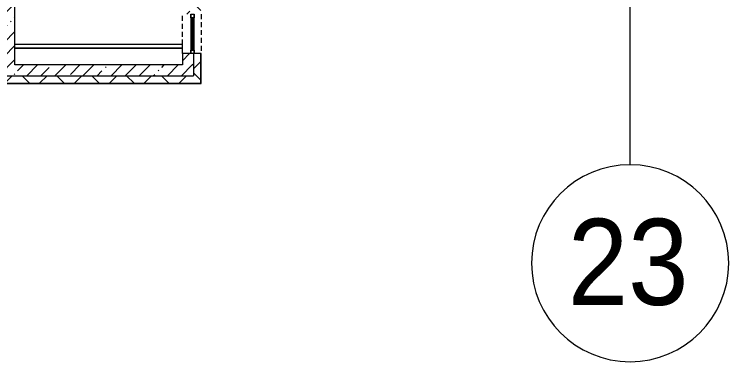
# Model space of a CAD drawing. Header units: millimetres. Extents: x 2623 to 211276, y -8553 to 29000.
# Drawn here: x 156334 to 170826, y -5906 to 1150 of the extents above; entities that cross this region are included whole.
import ezdxf

# ---------------------------------------------------------------- set-up
doc = ezdxf.new("R2010")
doc.units = ezdxf.units.MM
doc.linetypes.add('200_ШТРИХ__ш1_п0_6_', pattern=[160, 100, -60])
for name, color, linetype, lineweight in [('A-DETL-MBND-1', 7, '200_ШТРИХ__ш1_п0_6_', 9), ('A-GLAZ-1', 7, 'Continuous', 5), ('A-WALL', 7, 'Continuous', 9), ('A-WALL-3', 7, 'Continuous', 5), ('I-WALL-3', 7, 'Continuous', 5), ('Оси', 7, 'Continuous', 9), ('Оси-1', 7, 'Continuous', 20)]:
    doc.layers.add(name, color=color, linetype=linetype, lineweight=lineweight)
doc.styles.add('Arial_1', font='arial.ttf', dxfattribs={"width": 0.9, "height": 1750})
pattern_1 = [(45, (84266.1, 0), (-353.5534, 353.5534), []), (135, (84266.1, 0), (-353.5534, -353.5534), [])]
pattern_2 = [(45, (84266.1, 0), (-285.1231, 285.1231), []), (45, (84551.2, 0), (-285.1231, 285.1231), [504.031, -100.806, 16.764, -84.042])]

# ---------------------------------------------------------------- blocks, each defined once
blk = doc.blocks.new('120_Окно_СКБ_1Ст - 120_Окно_СКБ_1Ст 800х2500 EI30-23532001-3_1_1_птичка')
at = {"layer": 'A-GLAZ-1'}
for p, q in [((-400, -127), (-400, -57)), ((-400, -57), (-330, -57)), ((400, -57), (-400, -57)), ((-330, -127), (-400, -127)), ((-400, -127), (400, -127)), ((-330, -57), (-330, -127)), ((330, -87), (-330, -87)), ((330, -97), (-330, -97)), ((330, -127), (330, -57)), ((330, -57), (400, -57)), ((400, -127), (330, -127)), ((400, -57), (400, -127))]:
    blk.add_line(p, q, dxfattribs=at)
blk = doc.blocks.new('Зашивка приборов отопления38 - Зашивка приборов отопления-33325280-3_1_1_птичка')
at = {"layer": 'A-WALL-3'}
for p, q in [((120705, 18041), (120705, 17931)), ((120705, 17931), (124105, 17931)), ((124105, 17931), (120705, 17931)), ((120705, 17931), (120705, 17856)), ((120705, 17856), (124105, 17856))]:
    blk.add_line(p, q, dxfattribs=at)
blk = doc.blocks.new('Ось сетки - D8-29747960-3_1_1_птичка')
at = {"layer": 'Оси-1'}
for start, end in [(360, 180), (180, 360)]:
    blk.add_arc((0, 0), 4, start, end, dxfattribs=at)

msp = doc.modelspace()

# ---------------------------------------------------------------- hatches: boundary and pattern name
at = {"layer": 'A-WALL-3'}
h = msp.add_hatch(dxfattribs=at)
h.set_pattern_fill('FP_71', color=256, style=0, pattern_type=2)
h.set_pattern_definition(pattern_1)
h.paths.add_polyline_path([(160116.1, -250), (160116.1, 350), (159966.1, 350), (159966.1, -250)])
h.paths.add_polyline_path([(160116.1, 1150), (160116.1, 3320), (159966.1, 3320), (159966.1, 1150)])
h = msp.add_hatch(dxfattribs=at)
h.set_pattern_fill('FP_71', color=256, style=0, pattern_type=2)
h.set_pattern_definition(pattern_1)
h.paths.add_polyline_path([(154926.1, -250), (154926.1, -100), (151326.1, -100), (151326.1, -250), (154185.8, -250)])
h.paths.add_polyline_path([(159966.1, -250), (159966.1, -100), (155826.1, -100), (155826.1, -250), (159779.1, -250)])
h.paths.add_polyline_path([(141176.1, -250), (142076.1, -250), (142076.1, -100), (140893.2, -100), (140893.2, -250), (141135, -250)])
h.paths.add_polyline_path([(145676.1, -250), (145876.1, -250), (145876.1, -100), (145176.1, -100), (145176.1, -250)])
h.paths.add_polyline_path([(147976.1, -250), (148526.1, -250), (148526.1, -100), (147976.1, -100)])
h.paths.add_polyline_path([(150176.1, -250), (150426.1, -250), (150426.1, -100), (149426.1, -100), (149426.1, -250), (149676.1, -250)])
at = {"layer": 'I-WALL-3'}
h = msp.add_hatch(dxfattribs=at)
h.set_pattern_fill('FP_67', color=256, style=0, pattern_type=2)
h.set_pattern_definition(pattern_2)
h.paths.add_polyline_path([(159779.1, 120), (159966.1, 120), (159966.1, 350), (159746.1, 350), (159746.1, 120)])
h.paths.add_polyline_path([(159779.1, 1150), (159966.1, 1150), (159966.1, 3550), (159746.1, 3550), (159746.1, 1150)])
h.paths.add_polyline_path([(159746.1, 4050), (159966.1, 4050), (159966.1, 7900), (159746.1, 7900), (159746.1, 4279.6)])
h = msp.add_hatch(dxfattribs=at)
h.set_pattern_fill('FP_67', color=256, style=0, pattern_type=2)
h.set_pattern_definition(pattern_2)
h.paths.add_polyline_path([(156126.1, 120), (156346.1, 120), (156346.1, 7680), (156126.1, 7680), (156126.1, 1965.8)])
h = msp.add_hatch(dxfattribs=at)
h.set_pattern_fill('FP_67', color=256, style=0, pattern_type=2)
h.set_pattern_definition(pattern_2)
h.paths.add_polyline_path([(159966.1, -100), (159966.1, 120), (156126.1, 120), (156126.1, -100), (159779.1, -100)])

# ---------------------------------------------------------------- linework, layer by layer
at = {"layer": 'A-DETL-MBND-1'}
for p, q in [((159746.1, 535), (159746.1, 1150)), ((160124.1, 1150), (160124.1, 350))]:
    msp.add_line(p, q, dxfattribs=at)
at = {"layer": 'A-WALL'}
for p, q in [((159966.1, 350), (159966.1, 120)), ((160116.1, -250), (160116.1, 350)), ((160119.1, -253), (160119.1, 350)), ((155826.1, -100), (159966.1, -100)), ((155826.1, -250), (160116.1, -250)), ((155826.1, -253), (160119.1, -253))]:
    msp.add_line(p, q, dxfattribs=at)
at = {"layer": 'A-WALL-3'}
for p, q in [((160124.1, 350), (159966.1, 350)), ((160124.1, -258), (160124.1, 350)), ((159966.1, 120), (159966.1, -100)), ((148526.1, -258), (160124.1, -258))]:
    msp.add_line(p, q, dxfattribs=at)
at = {"layer": 'I-WALL-3'}
for p, q in [((156346.1, 120), (156346.1, 7680)), ((159966.1, 350), (159746.1, 350)), ((159746.1, 350), (159746.1, 120)), ((159746.1, 120), (156346.1, 120))]:
    msp.add_line(p, q, dxfattribs=at)
at = {"layer": 'Оси'}
msp.add_line((168826.1, -1906.3), (168826.1, 9979), dxfattribs=at)

# ---------------------------------------------------------------- block references
at = {"layer": 'A-GLAZ-1', "rotation": 270}
msp.add_blockref('120_Окно_СКБ_1Ст - 120_Окно_СКБ_1Ст 800х2500 EI30-23532001-3_1_1_птичка', (160041.1, 750), dxfattribs=at)
at = {"layer": 'A-WALL-3', "rotation": 180}
msp.add_blockref('Зашивка приборов отопления38 - Зашивка приборов отопления-33325280-3_1_1_птичка', (280450.8, 18391.2), dxfattribs=at)
at = {"layer": 'Оси-1', "xscale": 499.9999999999995, "yscale": 499.9999999999995, "zscale": 499.9999999999995}
msp.add_blockref('Ось сетки - D8-29747960-3_1_1_птичка', (168826.1, -3906.3), dxfattribs=at)

# ---------------------------------------------------------------- texts
at = {"layer": 'Оси', "insert": (167563, -3003), "char_height": 1750, "width": 3030.379, "attachment_point": 1, "style": 'Arial_1'}
msp.add_mtext('23', dxfattribs=at)

doc.saveas('drawing.dxf')
